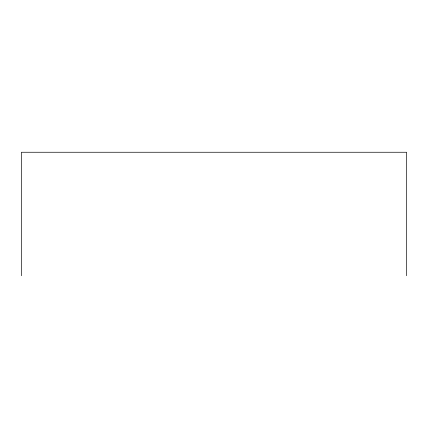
<?xml version="1.0" encoding="UTF-8"?>
<svg xmlns="http://www.w3.org/2000/svg" width="428" height="428" viewBox="0 0 428 428"><rect width="100%" height="100%" fill="white"/><g stroke="black" fill="none" stroke-linecap="round" stroke-linejoin="round"><path stroke-width="0.64" d="M406.6 275.744L406.6 152.256L21.4 152.256L21.4 275.744"/></g></svg>
